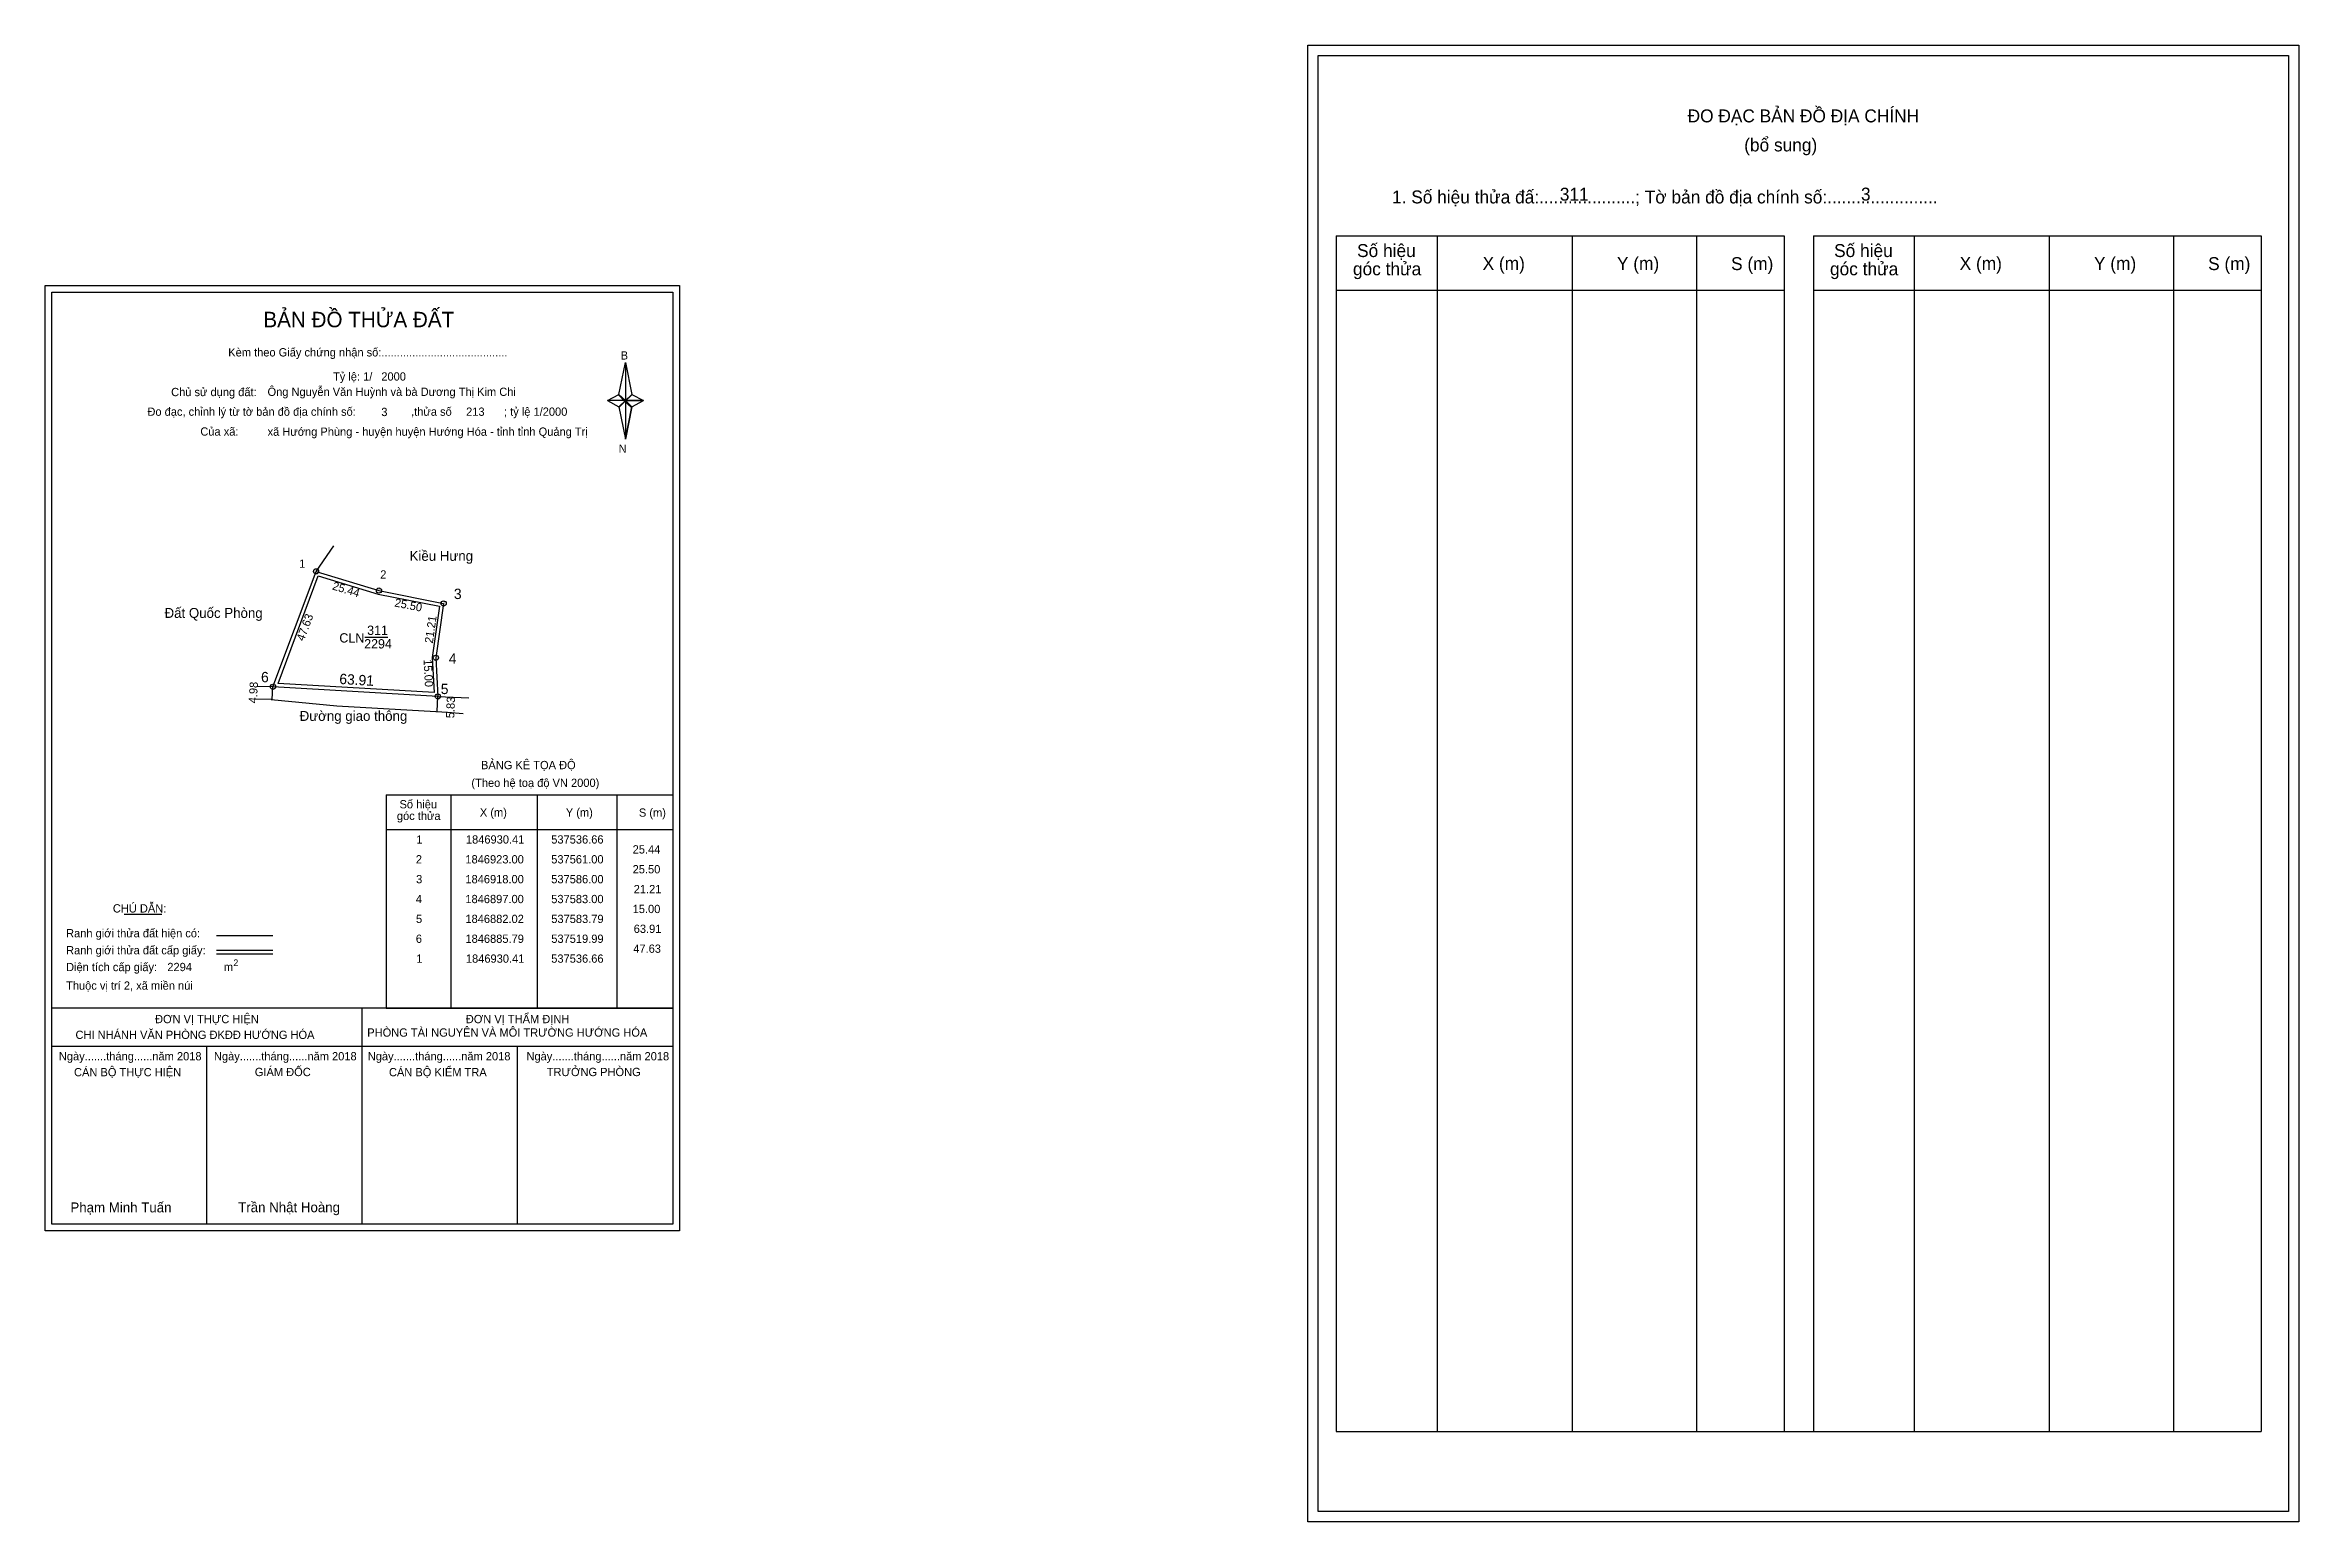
# Model space of a CAD drawing. Extents: x 537432 to 538304, y 1846563 to 1847134.
import ezdxf

# ---------------------------------------------------------------- set-up
doc = ezdxf.new("R2010")
doc.units = 0
for name, color, linetype in [('Level 1', 7, 'Continuous'), ('Level 10', 7, 'Continuous'), ('Level 11', 7, 'Continuous'), ('Level 13', 7, 'Continuous'), ('Level 27', 7, 'Continuous'), ('Level 3', 7, 'Continuous'), ('Level 49', 7, 'Continuous'), ('Level 5', 7, 'Continuous'), ('Level 53', 7, 'Continuous'), ('Level 55', 7, 'Continuous'), ('Level 6', 7, 'Continuous'), ('Level 60', 7, 'Continuous'), ('Level 63', 7, 'Continuous'), ('Level 9', 7, 'Continuous')]:
    doc.layers.add(name, color=color, linetype=linetype)

msp = doc.modelspace()

# ---------------------------------------------------------------- linework, layer by layer
at = {"layer": 'Level 1'}
for p, q in [((537924.23, 1847129.94), (537924.23, 1847129.94)), ((537931.3, 1847060.23), (538104.5, 1847060.23)), ((537970.48, 1846597.7), (537970.48, 1847060.23)), ((538022.62, 1846597.7), (538022.62, 1847060.23)), ((538070.57, 1847060.23), (538070.57, 1846597.7)), ((538104.5, 1847060.23), (538104.5, 1846597.7)), ((538115.81, 1847060.23), (538289.02, 1847060.23)), ((538154.99, 1846597.7), (538154.99, 1847060.23)), ((538207.14, 1846597.7), (538207.14, 1847060.23)), ((538255.08, 1847060.23), (538255.08, 1846597.7)), ((538289.02, 1847060.23), (538289.02, 1846597.7)), ((537434.4, 1847038.38), (537434.4, 1847038.38)), ((537931.3, 1847039.18), (538104.5, 1847039.18)), ((538115.81, 1847039.18), (538289.02, 1847039.18)), ((537653.82, 1846998.85), (537656.34, 1847011.19)), ((537656.34, 1847011.19), (537656.34, 1846996.44)), ((537656.34, 1847011.19), (537658.86, 1846998.85)), ((537649.42, 1846996.44), (537653.82, 1846998.85)), ((537653.82, 1846998.85), (537656.34, 1846996.44)), ((537656.15, 1846996.16), (537653.82, 1846998.57)), ((537656.34, 1846996.44), (537653.82, 1846994.09)), ((537656.15, 1846996.16), (537653.82, 1846993.81)), ((537653.82, 1846993.81), (537656.15, 1846996.16)), ((537653.82, 1846994.09), (537656.34, 1846981.47)), ((537658.67, 1846998.57), (537656.15, 1846996.16)), ((537656.15, 1846996.16), (537658.67, 1846998.57)), ((537658.67, 1846993.81), (537656.15, 1846996.16)), ((537658.86, 1846998.85), (537656.34, 1846996.44)), ((537656.34, 1846996.44), (537656.34, 1846981.47)), ((537656.34, 1846996.44), (537663.27, 1846996.44)), ((537656.34, 1846996.44), (537658.86, 1846994.09)), ((537658.86, 1846994.09), (537656.34, 1846981.47)), ((537658.86, 1846994.09), (537663.27, 1846996.44)), ((537563.8, 1846844.04), (537674.65, 1846844.04)), ((537588.88, 1846761.45), (537588.88, 1846844.04)), ((537622.25, 1846761.45), (537622.25, 1846844.04)), ((537652.94, 1846844.04), (537652.94, 1846761.45)), ((537563.8, 1846830.57), (537674.65, 1846830.57)), ((537462.46, 1846797.83), (537477.05, 1846797.83)), ((537498.13, 1846789.63), (537519.9, 1846789.63)), ((537498.13, 1846783.94), (537519.9, 1846783.94)), ((537498.13, 1846782.53), (537519.9, 1846782.53)), ((537571.14, 1846761.45), (537434.4, 1846761.45)), ((537674.65, 1846761.45), (537540.46, 1846761.45)), ((537554.53, 1846677.97), (537554.53, 1846761.45)), ((537563.8, 1846761.45), (537674.65, 1846761.45)), ((537674.66, 1846746.67), (537434.4, 1846746.67)), ((537494.46, 1846677.97), (537494.46, 1846746.67)), ((537614.59, 1846677.97), (537614.59, 1846746.67)), ((537674.65, 1846677.97), (537674.65, 1846677.97)), ((537931.3, 1846597.7), (538289.02, 1846597.7)), ((538299.63, 1846566.79), (538299.63, 1846566.79))]:
    msp.add_line(p, q, dxfattribs=at)
for points in [[(537653.82, 1846998.85), (537656.34, 1847011.19), (537656.34, 1846996.44)], [(537649.42, 1846996.44), (537653.82, 1846994.09), (537656.34, 1846996.44)], [(537656.34, 1846996.44), (537658.86, 1846998.85), (537663.27, 1846996.44)], [(537656.34, 1846996.44), (537656.34, 1846981.47), (537658.86, 1846994.09)]]:
    msp.add_lwpolyline(points, close=True, dxfattribs=at)
at = {"layer": 'Level 10'}
msp.add_line((537519.23, 1846880.83), (537513.22, 1846880.92), dxfattribs=at)
for points in [[(537536.66, 1846930.41), (537561, 1846923), (537586, 1846918), (537583, 1846897), (537583.79, 1846882.02), (537519.99, 1846885.79)], [(537537.51, 1846928.69), (537560.66, 1846921.64), (537584.43, 1846916.89), (537581.59, 1846897.06), (537582.31, 1846883.51), (537521.96, 1846887.08)]]:
    msp.add_lwpolyline(points, close=True, dxfattribs=at)
msp.add_lwpolyline([(537519.23, 1846880.83), (537544.66, 1846878.42), (537587.5, 1846875.97), (537593.62, 1846875.48)], dxfattribs=at)
at = {"layer": 'Level 11'}
for centre in [(537536.66, 1846930.41), (537536.66, 1846930.41), (537561, 1846923), (537586, 1846918), (537583, 1846897), (537519.99, 1846885.79), (537583.79, 1846882.02)]:
    msp.add_circle(centre, 1, dxfattribs=at)
at = {"layer": 'Level 27'}
for p, q in [((537536.66, 1846930.41), (537543.53, 1846940.25)), ((537519.99, 1846885.79), (537513.99, 1846885.93)), ((537583.79, 1846882.02), (537595.78, 1846881.52))]:
    msp.add_line(p, q, dxfattribs=at)
at = {"layer": 'Level 3'}
for p, q in [((537931.3, 1847060.23), (537931.3, 1846597.7)), ((538115.81, 1847060.23), (538115.81, 1846597.7)), ((537563.8, 1846844.04), (537563.8, 1846761.45))]:
    msp.add_line(p, q, dxfattribs=at)
at = {"layer": 'Level 5'}
for p, q in [((537519.7, 1846880.82), (537519.99, 1846885.79)), ((537583.55, 1846876.2), (537583.79, 1846882.02))]:
    msp.add_line(p, q, dxfattribs=at)
at = {"layer": 'Level 63'}
for points in [[(537920.24, 1847133.94), (538303.64, 1847133.94), (538303.64, 1846562.79), (537920.24, 1846562.79)], [(537924.24, 1847129.94), (538299.64, 1847129.94), (538299.64, 1846566.79), (537924.24, 1846566.79)], [(537431.84, 1847040.94), (537677.22, 1847040.94), (537677.22, 1846675.41), (537431.84, 1846675.41)], [(537434.4, 1847038.38), (537674.66, 1847038.38), (537674.66, 1846677.97), (537434.4, 1846677.97)]]:
    msp.add_lwpolyline(points, close=True, dxfattribs=at)
at = {"layer": 'Level 9'}
msp.add_line((537555.49, 1846905.01), (537564.41, 1846905.01), dxfattribs=at)

# ---------------------------------------------------------------- texts
at = {"layer": 'Level 1'}
for s, height, p in [('ĐO ĐẠC BẢN ĐỒ ĐỊA CHÍNH', 5, (538067.19, 1847104.06)), ('(bổ sung)', 5, (538089.07, 1847092.82)), ('1. Số hiệu thửa đấ:....................; Tờ bản đồ địa chính số:.......................', 5, (537952.85, 1847072.7)), ('Số hiệu', 5, (537939.33, 1847051.97)), ('X (m)', 5, (537987.89, 1847047.02)), ('Y (m)', 5, (538039.85, 1847047.02)), ('S (m)', 5, (538084, 1847046.92)), ('Số hiệu', 5, (538123.85, 1847051.97)), ('X (m)', 5, (538172.41, 1847047.02)), ('Y (m)', 5, (538224.36, 1847047.02)), ('S (m)', 5, (538268.52, 1847046.92)), ('góc thửa', 5, (537937.74, 1847044.91)), ('góc thửa', 5, (538122.26, 1847044.91)), ('BẢN ĐỒ THỬA ĐẤT', 5.972, (537516.28, 1847024.82)), ('Kèm theo Giấy chứng nhận số:.........................................', 3.2, (537502.69, 1847013.52)), ('B', 3.2, (537654.48, 1847012.32)), ('Chủ sử dụng đất:', 3.2, (537480.6, 1846998.17)), ('Đo đạc, chỉnh lý từ tờ bản đồ địa chính số:                  ,thửa số                 ; tỷ lệ 1/2000', 3.2, (537471.43, 1846990.58)), ('Của xã:', 3.2, (537491.91, 1846982.9)), ('N', 3.2, (537653.71, 1846976.26)), ('BẢNG KÊ TỌA ĐỘ', 3.2, (537600.46, 1846853.9)), ('Số hiệu', 3.2, (537568.94, 1846838.75)), ('(Theo hệ toạ độ VN 2000)', 3.2, (537596.74, 1846847.04)), ('góc thửa', 3.2, (537567.93, 1846834.24)), ('X (m)', 3.2, (537600.02, 1846835.59)), ('Y (m)', 3.2, (537633.27, 1846835.59)), ('S (m)', 3.2, (537661.53, 1846835.52)), ('CHÚ DẪN:', 3.2, (537458.06, 1846798.47)), ('Ranh giới thửa đất hiện có:', 3.2, (537439.97, 1846788.87)), ('Ranh giới thửa đất cấp giấy:', 3.2, (537439.97, 1846782.29)), ('Diện tích cấp giấy:', 3.2, (537439.97, 1846775.79)), ('m', 3.2, (537500.97, 1846775.82)), ('2', 2.56, (537504.67, 1846777.75)), ('Thuộc vị trí 2, xã miền núi', 3.2, (537439.97, 1846768.62)), ('ĐƠN VỊ THỰC HIỆN', 3.2, (537474.38, 1846755.67)), ('ĐƠN VỊ THẨM ĐỊNH', 3.2, (537594.58, 1846755.67)), ('CHI NHÁNH VĂN PHÒNG ĐKĐĐ HƯỚNG HÓA', 3.2, (537443.61, 1846749.58)), ('PHÒNG TÀI NGUYÊN VÀ MÔI TRƯỜNG HƯỚNG HÓA', 3.2, (537556.46, 1846750.46)), ('Ngày.......tháng......năm 2018', 3.2, (537437.18, 1846741.29)), ('CÁN BỘ THỰC HIỆN', 3.2, (537443.04, 1846735.13)), ('Ngày.......tháng......năm 2018', 3.2, (537497.17, 1846741.29)), ('GIÁM ĐỐC', 3.2, (537512.97, 1846735.2)), ('Ngày.......tháng......năm 2018', 3.2, (537556.66, 1846741.29)), ('CÁN BỘ KIỂM TRA', 3.2, (537564.86, 1846735.13)), ('Ngày.......tháng......năm 2018', 3.2, (537618.05, 1846741.29)), ('TRƯỞNG PHÒNG', 3.2, (537625.9, 1846735.2)), ('Phạm Minh Tuấn', 3.84, (537441.64, 1846682.5)), ('Trần Nhật Hoàng', 3.84, (537506.53, 1846682.56))]:
    msp.add_text(s, height=height, dxfattribs=at).set_placement(p)
at = {"layer": 'Level 11'}
msp.add_text('Tỷ lệ: 1/', height=3.2, dxfattribs=at).set_placement((537543.21, 1847004.16))
at = {"layer": 'Level 13'}
for s, p in [('.', (537553.69, 1846903.21)), ('2294', (537555.27, 1846900.59)), ('311', (537556.42, 1846905.83))]:
    msp.add_text(s, height=3.6, dxfattribs=at).set_placement(p)
at = {"layer": 'Level 3'}
msp.add_text('CLN', height=3.6, dxfattribs=at).set_placement((537545.68, 1846902.88))
at = {"layer": 'Level 49'}
for s, height, rotation, p in [('25.44', 3.2, 343.0678, (537542.71, 1846923.46)), ('47.63', 3.2, 69.51435, (537531.93, 1846903.21)), ('25.50', 3.2, 348.69007, (537566.83, 1846916.87)), ('21.21', 3.2, 81.8699, (537581.81, 1846902.42)), ('15.00', 3.2, 273.01881, (537578.23, 1846896.31)), ('63.91', 4, 356.61827, (537545.57, 1846886.88))]:
    msp.add_text(s, height=height, rotation=rotation, dxfattribs=at).set_placement(p)
at = {"layer": 'Level 5'}
for s, rotation, p in [('4.98', 86.61827, (537513.73, 1846879.29)), ('5.83', 87.59403, (537590.09, 1846873.55))]:
    msp.add_text(s, height=3.2, rotation=rotation, dxfattribs=at).set_placement(p)
at = {"layer": 'Level 53'}
for s, p in [('1', (537575.45, 1846825.13)), ('1846930.41', (537594.62, 1846825.13)), ('537536.66', (537627.63, 1846825.13)), ('2', (537575.26, 1846817.45)), ('1846923.00', (537594.42, 1846817.45)), ('537561.00', (537627.63, 1846817.45)), ('25.44', (537659.12, 1846821.29)), ('25.50', (537659.12, 1846813.61)), ('3', (537575.36, 1846809.77)), ('1846918.00', (537594.42, 1846809.77)), ('537586.00', (537627.63, 1846809.77)), ('21.21', (537659.53, 1846805.93)), ('4', (537575.24, 1846802.09)), ('1846897.00', (537594.42, 1846802.09)), ('537583.00', (537627.63, 1846802.09)), ('15.00', (537659.12, 1846798.25)), ('6', (537575.25, 1846786.73)), ('5', (537575.32, 1846794.41)), ('1846882.02', (537594.43, 1846794.41)), ('1846885.79', (537594.44, 1846786.73)), ('537583.79', (537627.64, 1846794.41)), ('537519.99', (537627.64, 1846786.73)), ('63.91', (537659.53, 1846790.57)), ('1', (537575.45, 1846779.05)), ('1846930.41', (537594.62, 1846779.05)), ('537536.66', (537627.63, 1846779.05)), ('47.63', (537659.35, 1846782.89))]:
    msp.add_text(s, height=3.2, dxfattribs=at).set_placement(p)
at = {"layer": 'Level 55'}
for s, height, p in [('1', 0.8, (537536.44, 1846930.41)), ('0', 0.22, (537536.58, 1846930.19)), ('0', 0.22, (537536.58, 1846930.19)), ('0', 0.22, (537536.58, 1846930.19)), ('2', 0.8, (537560.73, 1846923)), ('0', 0.22, (537560.92, 1846922.78)), ('3', 0.8, (537585.75, 1846918)), ('0', 0.22, (537585.92, 1846917.78)), ('4', 0.8, (537582.72, 1846897)), ('0', 0.22, (537582.92, 1846896.78)), ('6', 0.8, (537519.72, 1846885.79)), ('0', 0.22, (537519.91, 1846885.57)), ('0', 0.22, (537519.91, 1846885.57)), ('0', 0.22, (537519.91, 1846885.57)), ('0', 0.22, (537519.91, 1846885.57)), ('5', 0.8, (537583.53, 1846882.02)), ('0', 0.22, (537583.71, 1846881.8)), ('0', 0.22, (537583.71, 1846881.8)), ('0', 0.22, (537583.71, 1846881.8))]:
    msp.add_text(s, height=height, dxfattribs=at).set_placement(p)
at = {"layer": 'Level 6'}
for s, height, p in [('311', 5, (538017.75, 1847073.78)), ('3', 5, (538134.24, 1847073.82)), ('Ông Nguyễn Văn Huỳnh và bà Dương Thị Kim Chi', 3.2, (537517.89, 1846998.26)), ('2000', 3.2, (537561.9, 1847004.18)), ('3', 3.2, (537561.89, 1846990.46)), ('213', 3.2, (537594.7, 1846990.56)), ('xã Hướng Phùng - huyện huyện Hướng Hóa - tỉnh tỉnh Quảng Trị', 3.2, (537517.91, 1846982.84)), ('2294', 3.2, (537479.13, 1846775.8))]:
    msp.add_text(s, height=height, dxfattribs=at).set_placement(p)
at = {"layer": 'Level 60'}
for s, p in [('Kiều Hưng', (537572.83, 1846934.49)), ('Đất Quốc Phòng', (537478.05, 1846912.41)), ('Đường giao thông', (537530.32, 1846872.58))]:
    msp.add_text(s, height=3.84, dxfattribs=at).set_placement(p)
at = {"layer": 'Level 9'}
for s, height, p in [('1', 3.2, (537530.1, 1846931.79)), ('2', 3.2, (537561.48, 1846927.61)), ('3', 4, (537589.99, 1846919.7)), ('4', 4, (537588.02, 1846894.71)), ('6', 4, (537515.38, 1846887.52)), ('5', 4, (537584.9, 1846882.94))]:
    msp.add_text(s, height=height, dxfattribs=at).set_placement(p)

doc.saveas('drawing.dxf')
